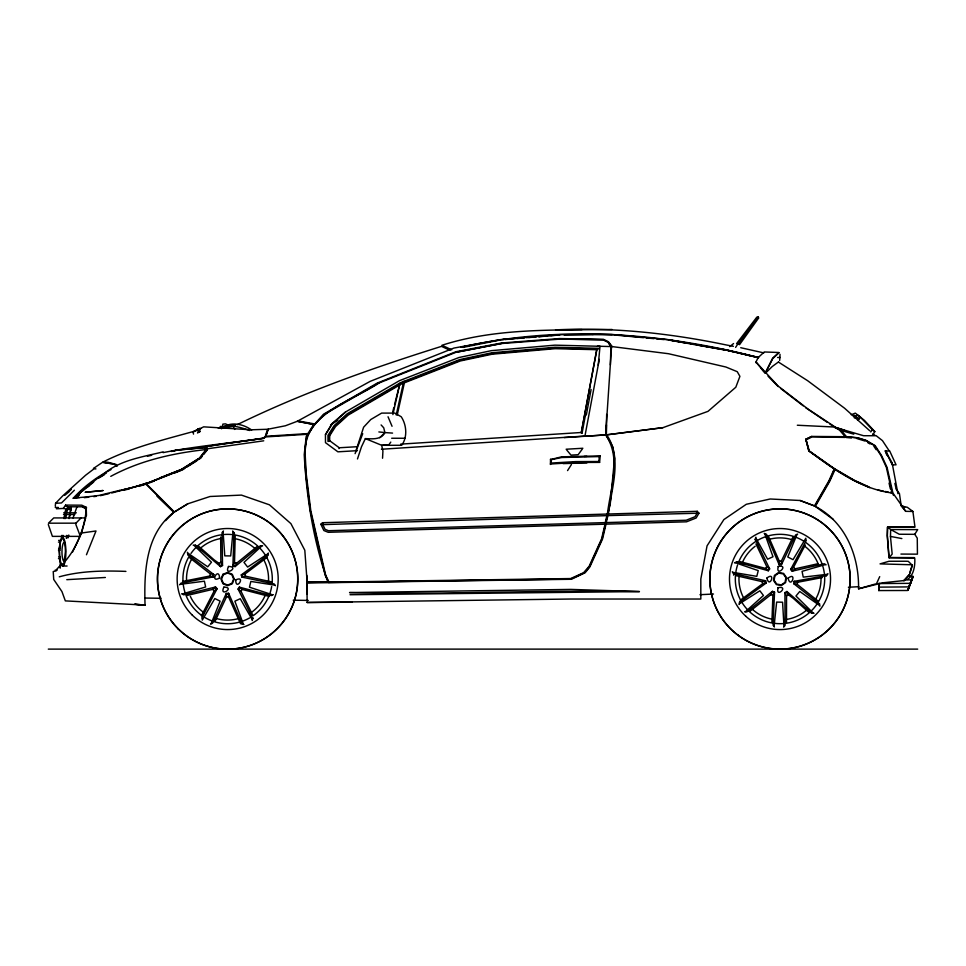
<?xml version="1.0" encoding="UTF-8"?>
<svg xmlns="http://www.w3.org/2000/svg" width="966" height="966" viewBox="0 0 966 966"><rect width="100%" height="100%" fill="white"/><g stroke="black" fill="none" stroke-linecap="round" stroke-linejoin="round"><path stroke-width="1.45" d="M187.875 555.015L187.428 552.286M744.593 611.816L746.79 611.937L772.438 591.337L774.551 592.182L773.066 625.183L774.418 626.982M606.394 435.388L606.539 424.871M193.188 545.174L195.446 545.198L220.562 566.656L222.53 565.508L222.035 532.604L223.472 530.95M550.523 459.575L561.56 456.833L600.2 455.88L599.608 462.388L575.664 462.485L550.439 464.018L551.26 463.064L551.32 459.659L550.523 459.128L550.439 464.465M819.868 606.225L819.458 603.496M606.672 414.354L606.165 434.893L662.869 427.672L707.993 411.359L735.814 387.233L739.908 376.342L737.251 371.693L725.913 367.02L668.532 353.725L611.538 346.528L605.658 434.893L584.901 436.27L599.306 359.376M814.036 613.277L811.778 613.217L786.904 591.482L784.923 592.605L785.044 625.497L783.583 627.151M901.664 506.063L907.34 507.307L912.906 511.461L914.947 526.893L887.597 527.074L887.368 535.659L889.094 557.744L914.742 558.01C915.357 566.124 913.305 579.129 903.922 580.602L909.187 574.649M610.367 364.955L610.898 346.516L608.194 342.133L603.243 339.742L559.628 339.138L500.98 343.57L456.121 352.252L377.839 383.478L324.081 414.571L314.276 424.557L306.765 436.632L304.725 454.141L305.775 474.185L310.327 510.76L325.18 575.265L328.706 582.462L570.809 579.008L584.478 572.766L589.284 566.982L602.084 538.762L605.489 524.26M243.939 624.495L240.546 623.698L228.531 596.879L228.592 593.269L226.322 593.438L212.496 623.299L210.479 624.169M889.094 557.744L892.173 554.086L890.459 536.42L890.688 529.537L887.597 527.074M267.703 555.764L268.306 553.011M907.617 590.492L878.758 590.564L879.036 583.561L910.721 583.343L913.063 576.521L912.604 577.499M879.048 583.15L878.758 590.564M60.073 567.863L60.411 560.485M60.23 567.851L60.363 564.893M797.65 534.077L795.622 534.923L781.458 564.615L779.188 564.772L779.284 561.161L768.622 536.734M215.116 621.126L226.406 597.121L226.322 593.438M234.014 541.383L234.412 533.184L232.637 531.01M235.209 535.925L234.521 562.574L232.903 565.798L235.028 566.631L260.446 545.73L262.631 545.814M739.014 604.559L739.642 601.818M234.014 532.785L232.903 565.798M382.548 458.234L382.922 451.074L381.679 445.29L365.377 438.612L361.465 446.823L357.48 458.959M222.53 565.508L220.864 562.236L220.659 537.072M781.458 564.615L781.422 560.944L792.977 537.072M771.906 622.032L772.897 595.394L774.551 592.182M784.923 592.605L786.553 595.889L786.493 622.418M65.748 505.097L81.82 505.182L86.433 507.428C85.056 526.953 77.34 547.372 64.565 561.983M202.256 620.148L214.814 598.534L220.115 601.154L211.18 623.589M81.047 517.933L75.976 523.161L75.855 524.49L80.359 536.371L52.393 536.371L48.3 524.514M796.938 534.657L787.761 556.984L793.026 559.664L805.837 538.195M232.975 531.892L230.693 555.933L224.776 555.861L223.086 531.783M599.608 462.388L598.86 461.507L599.318 456.568L600.2 455.88M598.22 365.184L600.019 346.251L597.471 346.19M55.279 506.208L55.569 503.31L62.742 495.86L85.588 475.248L94.39 468.558L93.461 468.45L102.577 462.279L112.322 463.885L115.546 464.755L116.331 466.01M774.092 626.089L776.652 602.084L782.569 602.216L783.981 626.318M182.55 581.472L210.02 575.965L210.262 573.84L189.372 557.503M61.426 538.364L61.764 535.538M61.583 538.255L61.921 535.43M62.621 538.364L62.959 535.538M62.79 538.255L63.128 535.43M66.4 538.364L66.751 535.538M66.569 538.255L66.908 535.43M817.985 600.997L797.288 584.406L797.554 582.281L822.392 577.547M222.325 428.095L222.868 424.122L225.476 423.857L228.399 425.149M179.664 584.841L181.101 583.09L213.522 576.835L213.86 574.577L187.839 554.46M213.522 576.835L212.701 576.678L213.051 574.347L210.262 573.84M797.288 584.406L794.511 583.862L794.873 581.544L794.052 581.387L793.69 583.633L819.494 604.052M381.679 445.29L401.711 445.29C407.628 437.175 406.662 424.943 401.228 416.757L394.84 413.098L381.642 413.098L370.763 419.534L363.614 427.214L355.621 451.81M400.673 444.131L581.315 432.49L596.698 349.704M585.493 414.825L582.087 433.082L581.146 432.514L581.882 433.287M581.315 432.49L596.843 349.704L598.823 348.328L554.979 347.265L491.875 352.771L459.719 359.594L400.6 382.669L347.132 413.822L334.164 425.571L327.969 435.328L327.993 441.51M586.326 414.969L591.095 389.515M64.167 518.416L65.785 509.915M69.154 518.416L71.315 507.078M65.374 518.416L66.992 509.915M64.022 518.573L65.688 510.096M65.229 518.573L67.161 508.684M69.009 518.573L71.218 507.271M605.851 524.164L607.928 515.602L698.949 513.188L696.148 517.993L686.536 521.809L342.121 531.892L328.211 532.302L323.876 530.551L320.857 524.248L322.535 522.715L697.235 511.304L698.949 513.188M396.217 414.969L403.703 381.401M397.231 414.969L404.706 381.401M392.884 414.595L399.948 383.333L394.575 404.573M320.857 524.248L322.813 524.635L325.047 529.308L328.5 530.708L605.259 522.606L607.264 514.045M606.322 522.872L602.591 538.859L589.84 566.957L585.154 572.729L571.377 579.274L307.152 582.969M608.363 514.154C611.357 488.482 622.696 458.125 606.66 434.845L564.265 437.598M604.994 524.333L601.577 538.871L589.151 566.245L583.573 572.705L570.701 578.549L307.152 582.438L304.809 550.258L290.911 523.632L269.454 504.82L241.452 495.099L210.069 496.488L187.778 503.805L173.795 512.354C145.335 534.258 144.079 572.27 145.045 605.114L65.338 600.888L61.945 591.578L53.71 579.443L53.227 571.546L56.185 570.894L57.175 568.684L62.464 563.903M607.373 514.154C610.403 488.518 621.742 458.174 605.658 434.929M891.063 491.851L890.881 492.612L892.656 493.517M68.091 537.869L68.779 535.019M392.776 411.649L393.85 407.398M733.556 575.108L733.822 574.058L732.264 571.787M908.499 576.352L912.87 576.388L908.088 589.501M908.318 589.019L908.1 589.84L909.489 586.567M85.551 518.295L81.41 533.401L72.559 552.009M605.332 524.188L610.258 503.95L614.545 458.319L612.77 446.799L606.177 435.207M265.3 437.212L268.234 429.158L285.356 425.789L297.286 421.285L314.276 424.557L323.598 414.185L377.308 383.043L455.855 351.745L501.475 342.99L559.628 338.559L603.364 339.283L608.604 341.867L612.009 346.589L554.846 345.152L491.428 350.646L458.91 357.529L399.429 380.689L345.587 411.963L331.966 423.651L325.445 434.664L325.482 442.657L337.907 451.822L357.408 450.663M912.351 565.46L909.489 574.734L903.922 580.602M909.61 573.285L912.29 564.784L880.05 563.89L888.998 561.27L906.12 561.246L908.269 561.331L912.158 565.134M198.585 429.459L203.645 426.839L251.112 429.798L267.57 429.266L265.336 436.342L263.392 438.093C230.005 443.309 196.183 446.05 163.097 452.619M265.735 436.523L268.234 429.158M780.033 354.341L779.671 360.463M355.09 453.646L362.733 433.698M338.981 448.622L339.271 447.765L357.239 446.703M73.042 517.969L76.966 506.788M911.143 581.218L907.919 590.347L912.87 577.052L911.493 580.312M908.728 587.05L910.008 583.536M297.286 421.285L370.244 381.329L453.935 348.062L500.654 339.585L559.749 334.659L612.082 334.453L668.665 339.694L726.046 349.873L758.056 357.674L764.263 351.962L778.813 352.505L772.607 358.217L765.229 373.166L755.98 362.045L758.056 357.674M252.211 620.57L252.995 617.938M910.274 583.524L911.095 581.387M86.469 554.75L96.008 530.962L81.132 533.075M755.074 539.825L755.883 537.193M181.644 593.776L183.588 594.815L215.551 587.014L217.109 588.68L214.247 590.878L201.411 615.789M696.546 512.91L697.235 511.304M826.123 564.808L824.203 563.746L792.156 571.172L790.623 569.493L793.509 567.32L805.282 544.945M235.028 566.631L236.549 563.287L257.125 546.551M750.111 611.152L770.88 594.658L772.438 591.337M845.371 437.248L845.866 436.704L811.718 436.427L805.837 439.24L809.339 451.013L834.056 468.413L834.455 469.512L829.299 481.044L814.893 506.087L800.065 500.485L770.216 498.999L746.295 504.288L723.872 519.575L707.052 545.85L700.821 579.032L700.821 599.029L570.809 599.029L307.152 602.494L306.802 575.325M834.056 468.413L834.213 469.404L835.095 469.404L829.806 481.165L815.328 506.377C845.455 522.051 859.221 556.199 858.533 588.801L882.984 582.788L904.285 580.53M876.283 584.176L879.712 576.642M912.411 577.378L912.87 576.388M217.109 588.68L201.785 617.938L202.329 619.194M765.229 373.166L772.812 358.519L779.031 352.795M790.623 569.493L806.284 540.405L805.753 539.149M313.576 424.533L306.222 436.415L304.23 454.624C306.5 497.611 313.491 541.576 327.933 582.015L328.706 582.462M826.256 575.953L828.007 573.768M696.981 513.393L695.049 516.713L686.21 520.227L605.259 522.606M800.065 500.485L814.483 505.918L828.925 480.766L834.262 468.872L808.808 450.893L805.837 439.24M914.766 534.319L917.7 529.622L890.688 529.537L899.249 534.246L914.766 534.319L917.265 538.134L917.434 554.158L900.928 554.073M252.718 615.052L240.993 591.252L242.128 589.441L269.272 596.408M325.445 434.664L332.183 424.062L345.587 411.963M339.271 447.765L329.684 440.725L328.826 441.124L328.826 435.545L334.84 426.091L347.675 414.474L401.011 383.357L459.997 360.318L492.032 353.532L555.027 348.014L597.797 349.04M329.684 440.725L329.672 435.763L335.504 426.598L348.183 415.09L401.397 383.997L460.263 360.982L492.177 354.208L555.064 348.69L596.843 349.704M567.561 470.599L571.401 464.574M171.598 451.448L177.406 450.108L205.384 447.391L206.132 446.558L223.436 443.768L263.658 438.419L265.614 436.922L307.285 434.289M739.847 561.548L765.603 568.431L766.763 566.644L755.931 543.943M735.621 347.386L737.324 344.777M851.239 414.716L855.333 413.134L860.428 417.058L857.591 420.282L859.1 419.051L854.016 415.126M872.467 435.171L874.822 431.621L864.401 420.355L857.868 415.187L853.521 416.575M870.752 431.947L872.322 429.58L859.945 416.732M252.79 618.457L238.071 589.031L239.351 587.147L271.289 595.575L273.33 594.633M240.993 591.252L238.699 589.586L240.015 587.642L239.351 587.147M187.778 503.805L174.061 512.137L145.661 483.857L182.091 469.247L200.662 457.618M734.462 562.9L736.515 561.971L768.368 570.761L769.66 568.889L755.279 539.306M768.368 570.761L767.692 570.254L769.033 568.334L766.763 566.644M388.501 445.29L390.783 442.102M758.576 318.104L739.582 344.62L736.575 343.63L756.607 317.452L758.334 316.884L758.576 318.104L756.607 317.452M56.402 508.792L63.261 508.43L65.495 505.327L71.11 509.287M893.465 495.449L887.054 467.351L881.463 455.397L875.16 445.652L866.176 440.387L857.675 437.767L846.506 436.692L845.95 437.465L851.384 437.984M582.365 448.973L578.163 454.696L570.978 455.119L566.644 449.878M738.084 344.137L758.334 316.884M198.875 458.922L182.055 469.464L145.661 483.857M204.237 447.355L206.458 449.878L199.588 458.584L181.487 469.971L161.564 477.796M200.397 458.584L202.111 456.411M203.838 454.237L207.279 449.878L205.384 447.391M263.73 440.81L207.726 448.731L200.083 458.174L194.951 461.144M381.111 424.943L383.731 427.793L384.879 432.575C381.208 440.013 372.26 438.854 365.377 438.612M79.309 497.623L75.433 497.623L81.555 491.163L75.433 497.623L76.073 498.166M79.49 494.495L76.616 497.828L73.223 498.227C83.945 486.526 96.854 476.806 111.005 469.609M75.807 497.828L81.844 490.897L97.711 478.194L106.393 473.026M460.83 347.325C558.698 324.757 661.819 332.473 758.515 357.505L748.3 355.331M79.309 494.399L76.242 497.623L76.894 498.166M379.783 437.719L384.879 432.575L392.558 433.094M165.548 520.638L174.061 512.137M765.555 373.118L772.281 366.488L778.475 361.948M69.54 491.404L64.722 495.329M74.382 490.221L61.51 502.948L55.569 503.31M71.363 489.448L68.658 491.465M322.813 524.635L607.928 515.602M261.75 546.032L243.975 562.369L247.61 567.042L267.811 553.844M58.95 567.368L62.271 564.361M729.692 346.637L733.568 343.546M745.486 611.623L763.454 595.491L759.868 590.781L739.509 603.738M275.419 585.71L274.127 583.935L241.947 577.1L241.271 574.927L244.796 574.178L267.171 557.297M186.933 595.503L212.737 589.369L215.551 587.014M733.544 573.575L765.652 580.783L766.292 582.969L762.766 583.669L740.197 600.297M792.156 571.172L794.994 568.853L818.214 563.661M584.937 436.064L381.425 449.25M100.307 476.987C116.971 460.48 141.302 457.28 163.109 451.871M82.364 491.163L93.678 482.034M241.271 574.927L267.775 555.209M87.194 487.262L89.464 485.451M766.292 582.969L739.57 602.373M221.697 427.998L233.313 426.429L235.366 424.968L223.762 426.525L218.316 428.349M197.475 432.997L199.986 431.548L199.491 428.445L193.043 431.911L193.526 434.132M196.75 430.353L200.892 428.445M330.577 424.883L337.762 420.162M182.296 469.971L184.711 468.45M187.114 466.928L196.774 460.867M198.646 546.225L214.186 559.906L219.053 563.371L220.864 562.236M786.553 595.889L788.389 594.766L793.207 598.292L808.59 612.154M98.206 478.375L104.4 474.644M736.515 561.971L744.871 563.975M220.562 566.656L220.176 565.907L222.204 564.736M378.962 383.007C352.409 400.914 302.37 413.883 305.184 454.563L306.246 474.065L310.81 510.772L325.699 575.313L328.995 582.015M193.188 432.068L199.491 428.445M785.249 593.378L787.29 592.218L786.904 591.482M219.898 427.226L222.24 426.26M811.718 436.427L805.873 439.325L808.82 450.856C833.658 469.186 860.597 488.965 892.101 492.998L886.317 467.17L880.944 455.554L874.556 445.664L865.645 440.448L857.216 437.852L845.093 436.741M806.441 439.687L812.177 436.849L844.912 437.417L845.419 436.644L839.249 429.725L808.083 409.113L778.041 385.989L755.98 362.045L756.414 363.204M237.153 424.702C302.817 392.643 371.85 368.191 441.486 346.371L450.047 350.32M110.752 476.359C140.299 460.432 173.011 453.175 206.144 449.528L206.458 449.878M763.828 352.892L740.729 347.712M218.956 428.204L221.214 427.274M160.03 477.796L181.234 469.464L199.274 458.174L206.144 449.528L204.575 447.391M147.762 483.217L160.235 478.315M174.327 473.099L180.968 470.49M149.959 482.674L154.113 481.032M897.921 493.674L892.101 462.823L887.718 455.131L886.812 455.083L885.279 450.88L886.015 450.603M146.168 483.241L132.185 487.685M133.549 487.383L146.989 483.241M146.373 483.761L111.766 492.974M462.074 347.265L465.998 345.9M463.088 347.374L500.654 339.911M854.367 417.892L856.54 417.191L858.714 418.652M139.321 486.2L146.349 484.051M182.538 593.969L205.649 586.966L204.394 581.182L180.461 584.309M825.242 564.603L802.058 571.341L803.241 577.137L827.21 574.287M858.533 588.801L875.196 584.044M196.062 430.764C164.594 439.566 132.487 447.137 103.157 461.941L108.071 462.267L116.198 464.477L117.127 465.926M241.947 577.1L245.509 576.195L271.422 581.858M59.276 576.823C80.782 570.846 103.724 570.568 125.918 571.389M736.225 575.676L762.077 581.641L765.652 580.783M119.832 490.354L98.858 495.473L88.28 496.729M100.428 495.667L108.941 493.65M171.006 451.424L176.802 450.059L205.698 447.669M147.448 456.254L151.71 455.264M118.915 490.752L132.74 487.383M123.515 489.69L129.251 488.373M123.672 490.233L129.408 488.905M794.052 581.387L826.558 575.495M551.32 459.659L561.741 457.51L599.318 456.568M456.012 352.324L501.547 343.57M145.19 483.712L146.168 483.531M199.986 431.548L198.163 431.899L197.668 428.795M834.564 427.407L839.792 430.087L853.787 434.157M206.132 446.558L263.815 438.226M606.66 434.845L662.869 427.672M93.714 496.633L96.358 496.319M195.446 545.198L202.16 550.56M226.406 597.121L228.531 596.879M811.778 613.217L805.125 607.783M779.284 561.161L781.422 560.944M78.5 497.623L89.077 496.729M84.235 497.647L88.425 497.261M505.085 339.537L513.948 338.8M516.907 338.547L524.297 337.931M528.728 337.569L536.106 336.953M539.064 336.699L547.927 335.963M550.886 335.721L559.749 334.973M502.622 339.561L510.096 338.945M514.588 338.571L522.063 337.955M526.555 337.581L534.029 336.965M538.509 336.603L545.995 335.987M548.978 335.733L556.452 335.117M226.286 594.283L228.628 594.102M551.26 463.064L575.664 461.603L598.86 461.507M105.366 577.475L66.775 579.672M779.164 563.939L781.506 563.782M266.036 436.246L307.804 433.589M382.693 445.193L387.185 444.928M566.112 449.226L582.896 448.26M563.045 463.608L586.893 462.931M896.134 488.796L894.878 483.374M699.988 594.706L713.488 594.03M848.389 587.231L858.883 586.7M561.56 457.292L570.025 456.894M204.804 447.294L205.456 447.282M584.092 456.435L586.893 456.363M564.12 334.912L593.221 334.49M352.373 602.156L307.152 602.494M582.051 329.587L555.547 329.877C612.782 327.076 670.006 333.234 726.046 344.91L733.387 346.311M878.891 587.135L909.139 586.893M639.407 591.578C542.783 589.562 446.171 595.008 349.547 592.569L570.87 589.405L639.407 591.578L350.018 594.73M612.082 329.478C555.378 330.348 496.56 327.679 441.969 345.26L451.714 349.825M58.612 540.405L60.17 540.405M58.612 548.495L60.17 548.483M907.315 579.841L911.976 579.902M76.338 512.801L63.671 512.837M74.829 514.516L63.515 514.54M777.606 357.505L780.371 357.505M391.677 438.25L404.875 438.25M885.279 450.88L892.415 464.887L896.062 464.815L889.674 450.929L886.233 451.062L887.718 455.131M103 462.352L111.561 463.644M95.175 468.896L95.936 468.896M73.223 498.227L76.374 498.227M55.255 507.464L58.383 507.464M912.906 511.461L905.734 511.34L901.157 505.882M85.672 517.933L53.734 517.933L48.469 523.186L75.976 523.161M914.621 527.303L887.488 527.195L887.247 535.683L888.937 557.503L914.355 557.611M58.455 542.107L60.001 542.107M58.455 550.197L60.001 550.197M58.612 556.959L60.17 556.959M58.455 558.662L60.001 558.662M62.705 566.016L67.089 566.016M55.183 570.097L57.066 570.097M307.128 582.015L327.933 582.015M48.3 649.116L917.7 649.116M592.387 334.381L612.082 334.659M559.374 339.09L603.038 339.73L608.085 342.218L612.009 346.589M144.683 598.039L161.189 598.28M293.253 600.2L308.263 600.417M797.324 425.233L835.071 427.057M835.336 427.238L840.565 429.955L846.506 436.692M615.064 335.045L643.356 337.665M646.326 337.943L653.777 338.643M656.759 338.909L664.197 339.609M378.853 431.935L384.879 432.575M314.119 423.845L298.059 420.91M885.194 491.501L888.104 491.923M274.706 585.142L250.846 581.435L249.457 587.183L272.388 594.754M86.433 507.428L82.581 506.788L85.708 508.937L85.938 516.931M314.276 424.557L297.854 421.454M732.989 572.355L756.801 576.34L758.25 570.616L735.416 562.767M668.665 339.911L687.792 343.304M690.738 343.824L693.673 344.355M696.619 344.874L726.046 350.09M668.665 340.02L726.046 350.187M63.261 508.43L70.953 509.843M890.459 536.42L901.87 538.569M734.438 351.974L727.434 350.404L746.911 354.957M737.239 352.602L747.044 354.812M878.203 489.955L883.745 491.296M328.826 435.545L329.672 435.763M210.02 575.965L212.701 576.678M748.481 355.198L758.515 357.505M112.781 463.97L114.942 464.549M764.203 533.365L766.738 534.584M794.873 581.544L797.554 582.281M213.051 574.347L213.86 574.577M793.69 583.633L794.511 583.862M856.818 438.504L865.077 441.051M834.709 427.262L863.604 435.726L875.317 435.726L873.119 433.77M836.641 427.684L844.441 430.317M249.663 430.498C241.234 427.672 231.659 424.159 222.88 427.31C231.755 421.369 243.517 424.195 251.691 430.039M234.521 562.574L236.549 563.287M770.88 594.658L772.897 595.394M233.241 565.038L235.426 565.883M772.039 592.073L774.213 592.943M814.483 505.918L815.328 506.377M869.823 487.697L855.007 480.971L835.095 469.404M868.627 486.779L854.234 480.247L834.914 468.957M71.013 509.275L67.209 506.788L83.136 506.788L85.225 508.225M901.145 505.29L904.695 507.307M867.577 442.513L870.064 443.986M778.499 362.105L807.648 380.713L844.574 408.22L869.823 430.812M827.415 422.42L805.596 407.652M829.842 424.026L833.489 426.453M187.839 553.107L207.726 566.8L211.469 562.224L194.094 545.464M819.47 605.392L799.751 591.47L795.96 596.01L813.13 612.975M814.906 506.124L833.356 519.454M780.588 388.417L803.217 405.817M876.041 435.606L882.441 440.617L889.01 450.554M872.322 429.58L874.822 431.621M65.495 505.327L67.354 506.848M240.015 587.642L242.128 589.441M765.603 568.431L767.692 570.254M238.071 589.031L238.699 589.586M769.033 568.334L769.66 568.889M174.327 511.932L145.938 483.447M173.795 512.354L156.89 496.077M212.737 589.369L214.247 590.878M768.03 376.185L778.21 386.581M793.509 567.32L794.994 568.853M214.875 587.509L216.469 589.212M839.792 430.087L845.866 436.704M791.263 568.962L792.845 570.689M761.184 368.481L764.07 371.862M896.194 489.074L899.455 493.638L901.133 505.484M206.108 446.521L207.726 448.731M905.734 511.34L893.357 493.674L891.038 492.443M873.819 446.171L876.174 449.721M608.085 342.218L610.898 346.516M388.03 416.757L392.051 426.284M116.017 464.827L116.777 466.083M252.198 619.665L240.232 598.703L234.871 601.202L243.239 623.843M755.883 538.11L767.62 559.205L772.993 556.766L764.891 534.029M228.592 593.269L241.923 623.493M779.188 564.772L766.207 534.391M233.313 426.429L234.738 429.435M220.417 426.344L221.54 428.783M219.053 563.371L220.176 565.907M891.377 462.316L892.487 464.875M787.29 592.218L788.389 594.766M322.535 522.715L323.187 524.284M244.796 574.178L245.509 576.195M762.077 581.641L762.766 583.669M242.068 574.71L242.768 576.943M764.818 580.916L765.495 583.174M889.046 483.085L890.386 488.929M86.264 508.937L86.457 515.59M307.152 582.474L307.152 594.078M65.398 560.171A9.6 2.294 -90 0 1 61.957 551.888A9.588 2.294 90 0 1 64.251 542.324A9.563 2.282 -90 0 1 65.398 543.604M59.542 550.439A14.128 3.188 -90 0 1 64.48 540.163A14.128 3.188 -90 0 1 64.203 564.361A14.128 3.188 -90 0 1 59.518 551.888M59.324 551.888A13.488 3.043 89.9 0 1 62.355 538.412A13.476 3.031 -90 0 0 60.858 540.236M62.355 538.412A13.488 3.043 89.9 0 1 65.41 551.888L63.877 563.564A13.476 3.031 -90 0 1 59.964 560.111A13.476 3.031 -90 0 1 60.23 542.385M271.675 586.483A44.69 44.69 0 0 1 253.237 615.656M249.663 617.902A44.69 44.69 0 0 1 243.203 620.921M239.17 622.213A44.69 44.69 0 0 1 204.985 617.576M202.57 616.054A44.69 44.69 0 0 1 186.003 595.346M185.049 592.665A44.69 44.69 0 0 1 183.238 584.321M183.093 582.933A44.69 44.69 0 0 1 189.469 555.764M191.002 553.409A44.69 44.69 0 0 1 221.576 534.766M224.426 534.476A44.69 44.69 0 0 1 231.502 534.524M234.291 534.862A44.69 44.69 0 0 1 259.202 547.444M260.18 548.447A44.69 44.69 0 0 1 272.062 583.645M265.312 595.068A41.043 41.043 0 0 1 251.075 612.661M238.155 618.687A41.043 41.043 0 0 1 215.527 618.288M203.995 612.661A41.043 41.043 0 0 1 190.338 596.384M186.559 581.218A41.043 41.043 0 0 1 191.654 559.121M199.564 549.014A41.043 41.043 0 0 1 221.093 538.509M233.929 538.509A41.043 41.043 0 0 1 255.531 549.038M263.44 559.169A41.043 41.043 0 0 1 268.415 582.619M824.602 576.195A44.69 44.69 0 0 1 817.562 603.207M816.789 604.378A44.69 44.69 0 0 1 742.359 603.086M740.246 599.427A44.69 44.69 0 0 1 735.524 574.673M735.887 571.848A44.69 44.69 0 0 1 737.553 565.025M738.531 562.345A44.69 44.69 0 0 1 765.458 536.746M766.787 536.311A44.69 44.69 0 0 1 803.603 541.057M805.982 542.65A44.69 44.69 0 0 1 822.006 563.746M822.887 566.474A44.69 44.69 0 0 1 824.336 573.406M820.955 576.617A41.043 41.043 0 0 1 815.219 599.958M806.984 609.824A41.043 41.043 0 0 1 786.553 619.435M772.305 619.242A41.043 41.043 0 0 1 752.091 609.039M743.482 597.688A41.043 41.043 0 0 1 739.087 575.482M742.154 563.021A41.043 41.043 0 0 1 755.17 546.237M769.202 539.33A41.043 41.043 0 0 1 793.231 540.091M804.581 546.08A41.043 41.043 0 0 1 818.238 564.072M786.493 577.596L785.587 582.607L781.397 585.505L776.398 584.599L773.5 580.409L774.406 575.398L778.596 572.512L783.607 573.418L786.493 577.596M774.925 575.736L774.104 580.276L776.724 584.08L781.277 584.901L785.068 582.269L785.901 577.728L783.269 573.937L778.729 573.104L774.925 575.736M766.895 578.03C769.588 589.683 776.302 570.749 766.895 578.03M778.21 566.511C775.481 578.066 789.934 564.132 778.21 566.511M778.065 587.69C775.336 599.258 789.777 585.324 778.065 587.69M788.087 578.175C790.756 589.828 797.493 570.918 788.087 578.175M222.904 574.335L220.96 579.045L222.904 583.742L227.614 585.686L232.311 583.742L234.267 579.045L232.311 574.335L227.614 572.391L222.904 574.335M223.339 574.782L221.576 579.045L223.339 583.307L227.614 585.082L231.876 583.307L233.651 579.045L231.876 574.782L227.614 573.007L223.339 574.782M219.632 577.982C209.199 583.838 218.69 566.136 219.632 577.982M228.507 566.45C223.388 577.185 240.462 566.595 228.507 566.45M223.895 587.123C218.775 597.857 235.849 587.28 223.895 587.123M235.692 579.938C235.849 591.892 246.427 574.818 235.692 579.938M102.939 490.547L85.322 492.262L102.939 490.547M145.045 605.102L134.636 604.209L145.045 605.114M178.07 628.637A70.144 70.144 0 0 0 295.427 597.193A70.144 70.144 0 0 0 209.513 511.292A70.144 70.144 0 0 0 178.07 628.637M177.961 628.637A70.144 70.144 0 0 0 295.306 597.193A70.144 70.144 0 0 0 209.405 511.292A70.144 70.144 0 0 0 177.961 628.637M191.932 614.762A50.522 50.522 0 0 0 276.469 592.122A50.522 50.522 0 0 0 214.585 530.237A50.522 50.522 0 0 0 191.932 614.762M737.843 635.109A70.144 70.144 0 0 0 849.633 587.557A70.144 70.144 0 0 0 752.562 514.516A70.144 70.144 0 0 0 737.843 635.109M737.819 635A70.144 70.144 0 0 0 849.609 587.449A70.144 70.144 0 0 0 752.526 514.407A70.144 70.144 0 0 0 737.819 635M745.68 616.127A50.522 50.522 0 0 0 829.275 590.25A50.522 50.522 0 0 0 765.072 530.793A50.522 50.522 0 0 0 745.68 616.127"/></g></svg>
